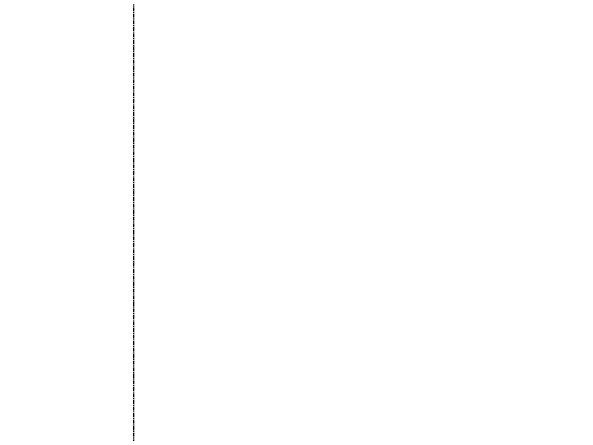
# Model space of a CAD drawing. Header units: inches. Extents: x -4294 to -464, y 9706 to 12475.
# Drawn here: x -3170.7 to -3094.4, y 12128.2 to 12184.6 of the extents above; entities that cross this region are included whole.
import ezdxf

# ---------------------------------------------------------------- set-up
doc = ezdxf.new("R2010")
doc.units = ezdxf.units.IN
doc.header["$MEASUREMENT"] = 0
doc.linetypes.add('Grid Line 1_2_', pattern=[0.875, 0.5, -0.125, 0.125, -0.125])
for name, color, linetype, lineweight in [('0-1', 7, 'Continuous', 5), ('A-ANNO-DIMS', 211, 'Continuous', 9), ('A-ANNO-DIMS-120', 211, 'Continuous', 9), ('S-GRID-1', 1, 'Grid Line 1_2_', 9)]:
    doc.layers.add(name, color=color, linetype=linetype, lineweight=lineweight)
doc.styles.add('Century Gothic', font='ufonts.com_century-gothic.ttf', dxfattribs={"height": 11.25})
doc.dimstyles.new('OD__1_8__Tol__', dxfattribs={"dimscale": 12, "dimtxt": 11.746893, "dimasz": 1.25, "dimexe": 0.9375, "dimexo": 0.625, "dimgap": 0.15625, "dimtad": 1, "dimdec": 3, "dimrnd": 0.125, "dimzin": 3, "dimdsep": 46, "dimlunit": 4, "dimtxsty": 'Century Gothic', "dimblk1": 'OBLIQUE', "dimblk2": 'OBLIQUE', "dimsah": 1, "dimcen": 0.09, "dimdle": 0.9375, "dimazin": 0, "dimtfac": 1, "dimtdec": 4, "dimtix": 1, "dimtmove": 0, "dimatfit": 3, "dimfxl": 1, "dimtvp": 1, "dimtfill": 1, "dimfrac": 2, "dimtolj": 1, "dimtzin": 0, "dimarcsym": 2})

# ---------------------------------------------------------------- blocks, each defined once
blk = doc.blocks.new('CTR - 1st Phase - Shell_rvt-1-FLOOR PLAN - 2ND FLOOR')
at = {"layer": 'S-GRID-1'}
blk.add_line((-3154.324, 9836.18), (-3154.324, 12413.737), dxfattribs=at)
blk = doc.blocks.new('DIMBLOCK17-FLOOR PLAN - 2ND FLOOR')
at = {"layer": 'A-ANNO-DIMS-120'}
for p, q in [((-3857.974, 12121.652), (-3857.974, 12247.107)), ((-2070.674, 12121.652), (-2070.674, 12247.107)), ((-3869.224, 12235.857), (-2059.424, 12235.857)), ((-3857.974, 12235.857), (-3857.974, 12121.652)), ((-2070.674, 12235.857), (-2070.674, 12121.652))]:
    blk.add_line(p, q, dxfattribs=at)
at = {"layer": 'A-ANNO-DIMS-120', "lineweight": 50}
for p, q in [((-3857.974, 12235.857), (-3850.474, 12243.357)), ((-2070.674, 12235.857), (-2063.174, 12243.357)), ((-3857.974, 12235.857), (-3865.474, 12228.357)), ((-2070.674, 12235.857), (-2078.174, 12228.357))]:
    blk.add_line(p, q, dxfattribs=at)
at = {"layer": 'A-ANNO-DIMS-120', "color": 0, "insert": (-3011.498, 12252.152), "char_height": 11.25, "width": 113.21767, "attachment_point": 1, "line_spacing_factor": 0.984502, "style": 'Century Gothic', "bg_fill": 3, "box_fill_scale": 1.25, "bg_fill_color": 256, "bg_fill_true_color": 13158600, "bg_fill_transparency": 0}
blk.add_mtext('148\' - 11 1/4"', dxfattribs=at)
blk = doc.blocks.new('_Oblique')
at = {"color": 0, "linetype": 'ByBlock', "lineweight": -2}
blk.add_line((-0.5, -0.5), (0.5, 0.5), dxfattribs=at)

msp = doc.modelspace()

# ---------------------------------------------------------------- block references
at = {"layer": '0-1'}
msp.add_blockref('CTR - 1st Phase - Shell_rvt-1-FLOOR PLAN - 2ND FLOOR', (0, 0), dxfattribs=at)

# ---------------------------------------------------------------- next in the draw order: dimensions: what is measured, and where the dimension line sits
at = {"layer": 'A-ANNO-DIMS'}
dim = msp.add_linear_dim(base=(-2070.6737, 12235.857), p1=(-3857.9737, 12114.1519), p2=(-2070.6737, 12114.1519), dimstyle='OD__1_8__Tol__', override={"dimpost": '<>', "dimfxl": 1787.3}, dxfattribs=at)
dim.commit()
dim.dimension.update_dxf_attribs({"geometry": 'DIMBLOCK17-FLOOR PLAN - 2ND FLOOR', "text_midpoint": (-2964.3237, 12244.2632)})

doc.saveas('drawing.dxf')
